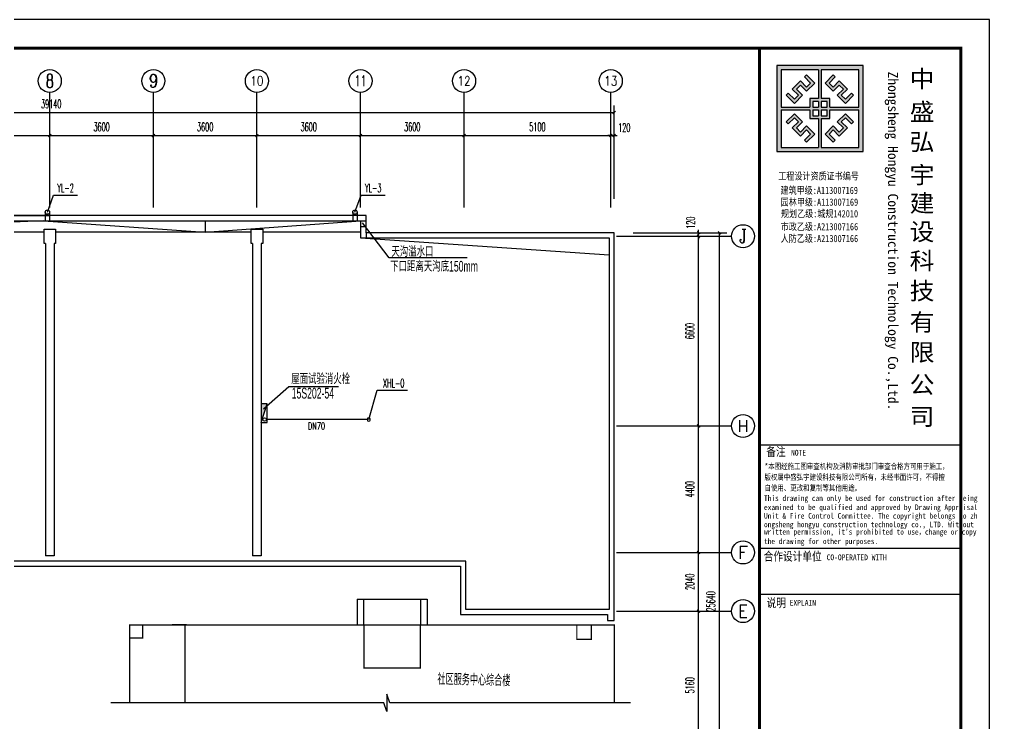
# Model space of a CAD drawing. Header units: inches. Extents: x -1293886 to -986005, y -15154 to 203628.
# Drawn here: x -1019729 to -986005, y 2354 to 26846 of the extents above; entities that cross this region are included whole.
import ezdxf
from ezdxf.enums import TextEntityAlignment as Align

# ---------------------------------------------------------------- set-up
doc = ezdxf.new("R2010")
doc.units = ezdxf.units.IN
doc.header["$LTSCALE"] = 100
doc.header["$MEASUREMENT"] = 0
doc.linetypes.add('W_P', pattern=[7, 6, -1])
doc.layers.get('0').update_dxf_attribs({"color": 252})
for name, color, linetype in [('AXIS_TEXT', 7, 'Continuous'), ('TK', 142, 'Continuous'), ('W_DIM', 4, 'Continuous'), ('WP_F', 1, 'Continuous'), ('WP_F_DN', 4, 'Continuous'), ('WP_F_LGBH', 4, 'Continuous'), ('WP_F_PJ', 7, 'Continuous'), ('WP_Y', 6, 'W_P'), ('WP_Y_LGBH', 4, 'Continuous'), ('WZ', 6, 'Continuous')]:
    doc.layers.add(name, color=color, linetype=linetype)
doc.styles.add('_TCH_AXIS', font='COMPLEX', dxfattribs={"bigfont": 'GBCBIG'})
doc.styles.add('COMPLEX', font='COMPLEX')
doc.styles.add('DIM_FONT', font='bzxw.shx', dxfattribs={"width": 0.55, "bigfont": 'bzhz.shx'})
doc.styles.add('DXF', font='bzxw.shx', dxfattribs={"width": 0.7, "bigfont": 'bzhz.shx'})
doc.styles.add('HYZT1', font='SimSun.ttf', dxfattribs={"width": 0.8})
doc.styles.add('HYZT2', font='SIMHEI.TTF', dxfattribs={"width": 0.8})
doc.styles.add('HZ', font='SIMPLEX.SHX', dxfattribs={"width": 0.55, "bigfont": 'HZTXT.SHX'})
doc.styles.add('HZ2', font='ROMAND.SHX', dxfattribs={"width": 0.7, "bigfont": 'HZTXT.SHX'})
doc.styles.get("Standard").update_dxf_attribs({"font": 'txt.shx', "bigfont": 'bzhz.shx'})
doc.dimstyles.new('DIMN', dxfattribs={"dimtxt": 300, "dimasz": 100, "dimexe": 250, "dimexo": 300, "dimgap": 150, "dimtad": 1, "dimdec": 0, "dimzin": 0, "dimdsep": 46, "dimtxsty": 'DIM_FONT', "dimblk": 'ARCHTICK', "dimcen": 0.09, "dimclrt": 7, "dimazin": 2, "dimtfac": 1, "dimtdec": 0, "dimtix": 1, "dimtmove": 2, "dimatfit": 3, "dimldrblk": 'ARCHTICK', "dimfxl": 0, "dimtolj": 1, "dimtzin": 0, "dimarcsym": 0})

# ---------------------------------------------------------------- blocks, each defined once
blk = doc.blocks.new('_ArchTick')
at = {"color": 0, "linetype": 'ByBlock', "const_width": 0.4}
blk.add_lwpolyline([(-0.5, -0.5), (0.5, 0.5)], dxfattribs=at)
blk = doc.blocks.new('*D203')
at = {"color": 0, "lineweight": -2}
for p, q in [((-998321, 6266), (-995871, 6266)), ((-996121, 1106), (-996121, 6266)), ((-998321, 1106), (-995871, 1106))]:
    blk.add_line(p, q, dxfattribs=at)
at = {"layer": 'Defpoints', "color": 0}
for p in [(-998621, 6266), (-996121, 6266), (-998621, 1106)]:
    blk.add_point(p, dxfattribs=at)
at = {"color": 0, "lineweight": -2, "xscale": 100, "yscale": 100, "zscale": 100}
for p, rotation in [((-996121, 6266), 90), ((-996121, 1106), 270)]:
    blk.add_blockref('_ArchTick', p, dxfattribs=dict(at, rotation=rotation))
at = {"color": 7, "insert": (-996421, 3686), "char_height": 300, "attachment_point": 5, "rotation": 90, "style": 'HZ'}
blk.add_mtext('\\A1;5160', dxfattribs=at)
blk = doc.blocks.new('*D204')
at = {"color": 0, "lineweight": -2}
for p, q in [((-998321, 8306), (-995871, 8306)), ((-996121, 6266), (-996121, 8306)), ((-998321, 6266), (-995871, 6266))]:
    blk.add_line(p, q, dxfattribs=at)
at = {"layer": 'Defpoints', "color": 0}
for p in [(-998621, 8306), (-996121, 8306), (-998621, 6266)]:
    blk.add_point(p, dxfattribs=at)
at = {"color": 0, "lineweight": -2, "xscale": 100, "yscale": 100, "zscale": 100}
for p, rotation in [((-996121, 8306), 90), ((-996121, 6266), 270)]:
    blk.add_blockref('_ArchTick', p, dxfattribs=dict(at, rotation=rotation))
at = {"color": 7, "insert": (-996421, 7286), "char_height": 300, "attachment_point": 5, "rotation": 90, "style": 'HZ'}
blk.add_mtext('\\A1;2040', dxfattribs=at)
blk = doc.blocks.new('*D205')
at = {"color": 0, "lineweight": -2}
for p, q in [((-998321, 12706), (-995871, 12706)), ((-996121, 8306), (-996121, 12706)), ((-998321, 8306), (-995871, 8306))]:
    blk.add_line(p, q, dxfattribs=at)
at = {"layer": 'Defpoints', "color": 0}
for p in [(-998621, 12706), (-996121, 12706), (-998621, 8306)]:
    blk.add_point(p, dxfattribs=at)
at = {"color": 0, "lineweight": -2, "xscale": 100, "yscale": 100, "zscale": 100}
for p, rotation in [((-996121, 12706), 90), ((-996121, 8306), 270)]:
    blk.add_blockref('_ArchTick', p, dxfattribs=dict(at, rotation=rotation))
at = {"color": 7, "insert": (-996421, 10506), "char_height": 300, "attachment_point": 5, "rotation": 90, "style": 'HZ'}
blk.add_mtext('\\A1;4400', dxfattribs=at)
blk = doc.blocks.new('*D206')
at = {"color": 0, "lineweight": -2}
for p, q in [((-998321, 19306), (-995871, 19306)), ((-996121, 12706), (-996121, 19306)), ((-998321, 12706), (-995871, 12706))]:
    blk.add_line(p, q, dxfattribs=at)
at = {"layer": 'Defpoints', "color": 0}
for p in [(-998621, 19306), (-996121, 19306), (-998621, 12706)]:
    blk.add_point(p, dxfattribs=at)
at = {"color": 0, "lineweight": -2, "xscale": 100, "yscale": 100, "zscale": 100}
for p, rotation in [((-996121, 19306), 90), ((-996121, 12706), 270)]:
    blk.add_blockref('_ArchTick', p, dxfattribs=dict(at, rotation=rotation))
at = {"color": 7, "insert": (-996421, 16006), "char_height": 300, "attachment_point": 5, "rotation": 90, "style": 'HZ'}
blk.add_mtext('\\A1;6600', dxfattribs=at)
blk = doc.blocks.new('*D207')
at = {"color": 0, "lineweight": -2}
for p, q in [((-998321, 19426), (-995871, 19426)), ((-998321, 19306), (-995871, 19306)), ((-996121, 19426), (-996121, 19526)), ((-996121, 19306), (-996121, 19426)), ((-996121, 19306), (-996121, 19206))]:
    blk.add_line(p, q, dxfattribs=at)
at = {"layer": 'Defpoints', "color": 0}
for p in [(-998621, 19426), (-998621, 19306), (-996121, 19426)]:
    blk.add_point(p, dxfattribs=at)
at = {"color": 0, "lineweight": -2, "xscale": 100, "yscale": 100, "zscale": 100}
for p, rotation in [((-996121, 19426), 270), ((-996121, 19306), 90)]:
    blk.add_blockref('_ArchTick', p, dxfattribs=dict(at, rotation=rotation))
at = {"color": 7, "insert": (-996396, 19776), "char_height": 300, "attachment_point": 5, "rotation": 90, "style": 'HZ'}
blk.add_mtext('\\A1;120', dxfattribs=at)
blk = doc.blocks.new('*D208')
at = {"color": 0, "lineweight": -2}
for p, q in [((-998394, 19426), (-995144, 19426)), ((-995394, -6214), (-995394, 19426)), ((-998394, -6214), (-995144, -6214))]:
    blk.add_line(p, q, dxfattribs=at)
at = {"layer": 'Defpoints', "color": 0}
for p in [(-998694, 19426), (-995394, 19426), (-998694, -6214)]:
    blk.add_point(p, dxfattribs=at)
at = {"color": 0, "lineweight": -2, "xscale": 100, "yscale": 100, "zscale": 100}
for p, rotation in [((-995394, 19426), 90), ((-995394, -6214), 270)]:
    blk.add_blockref('_ArchTick', p, dxfattribs=dict(at, rotation=rotation))
at = {"color": 7, "insert": (-995694, 6606), "char_height": 300, "attachment_point": 5, "rotation": 90, "style": 'HZ'}
blk.add_mtext('\\A1;25640', dxfattribs=at)
blk = doc.blocks.new('*D224')
at = {"color": 0, "lineweight": -2}
for p, q in [((-1022273, 20606), (-1022273, 23056)), ((-1018673, 20606), (-1018673, 23056)), ((-1022273, 22806), (-1018673, 22806))]:
    blk.add_line(p, q, dxfattribs=at)
at = {"layer": 'Defpoints', "color": 0}
for p in [(-1018673, 22806), (-1022273, 20306), (-1018673, 20306)]:
    blk.add_point(p, dxfattribs=at)
at = {"color": 0, "lineweight": -2, "xscale": 100, "yscale": 100, "zscale": 100, "rotation": 180}
blk.add_blockref('_ArchTick', (-1022273, 22806), dxfattribs=at)
at = {"color": 0, "lineweight": -2, "xscale": 100, "yscale": 100, "zscale": 100}
blk.add_blockref('_ArchTick', (-1018673, 22806), dxfattribs=at)
at = {"color": 7, "insert": (-1020473, 23106), "char_height": 300, "attachment_point": 5, "style": 'HZ'}
blk.add_mtext('\\A1;3600', dxfattribs=at)
blk = doc.blocks.new('*D225')
at = {"color": 0, "lineweight": -2}
for p, q in [((-1018673, 20606), (-1018673, 23056)), ((-1015073, 20606), (-1015073, 23056)), ((-1018673, 22806), (-1015073, 22806))]:
    blk.add_line(p, q, dxfattribs=at)
at = {"layer": 'Defpoints', "color": 0}
for p in [(-1015073, 22806), (-1018673, 20306), (-1015073, 20306)]:
    blk.add_point(p, dxfattribs=at)
at = {"color": 0, "lineweight": -2, "xscale": 100, "yscale": 100, "zscale": 100, "rotation": 180}
blk.add_blockref('_ArchTick', (-1018673, 22806), dxfattribs=at)
at = {"color": 0, "lineweight": -2, "xscale": 100, "yscale": 100, "zscale": 100}
blk.add_blockref('_ArchTick', (-1015073, 22806), dxfattribs=at)
at = {"color": 7, "insert": (-1016873, 23106), "char_height": 300, "attachment_point": 5, "style": 'HZ'}
blk.add_mtext('\\A1;3600', dxfattribs=at)
blk = doc.blocks.new('*D226')
at = {"color": 0, "lineweight": -2}
for p, q in [((-1015073, 20606), (-1015073, 23056)), ((-1011473, 20606), (-1011473, 23056)), ((-1015073, 22806), (-1011473, 22806))]:
    blk.add_line(p, q, dxfattribs=at)
at = {"layer": 'Defpoints', "color": 0}
for p in [(-1011473, 22806), (-1015073, 20306), (-1011473, 20306)]:
    blk.add_point(p, dxfattribs=at)
at = {"color": 0, "lineweight": -2, "xscale": 100, "yscale": 100, "zscale": 100, "rotation": 180}
blk.add_blockref('_ArchTick', (-1015073, 22806), dxfattribs=at)
at = {"color": 0, "lineweight": -2, "xscale": 100, "yscale": 100, "zscale": 100}
blk.add_blockref('_ArchTick', (-1011473, 22806), dxfattribs=at)
at = {"color": 7, "insert": (-1013273, 23106), "char_height": 300, "attachment_point": 5, "style": 'HZ'}
blk.add_mtext('\\A1;3600', dxfattribs=at)
blk = doc.blocks.new('*D227')
at = {"color": 0, "lineweight": -2}
for p, q in [((-1011473, 20606), (-1011473, 23056)), ((-1007873, 20606), (-1007873, 23056)), ((-1011473, 22806), (-1007873, 22806))]:
    blk.add_line(p, q, dxfattribs=at)
at = {"layer": 'Defpoints', "color": 0}
for p in [(-1007873, 22806), (-1011473, 20306), (-1007873, 20306)]:
    blk.add_point(p, dxfattribs=at)
at = {"color": 0, "lineweight": -2, "xscale": 100, "yscale": 100, "zscale": 100, "rotation": 180}
blk.add_blockref('_ArchTick', (-1011473, 22806), dxfattribs=at)
at = {"color": 0, "lineweight": -2, "xscale": 100, "yscale": 100, "zscale": 100}
blk.add_blockref('_ArchTick', (-1007873, 22806), dxfattribs=at)
at = {"color": 7, "insert": (-1009673, 23106), "char_height": 300, "attachment_point": 5, "style": 'HZ'}
blk.add_mtext('\\A1;3600', dxfattribs=at)
blk = doc.blocks.new('*D228')
at = {"color": 0, "lineweight": -2}
for p, q in [((-1007873, 20606), (-1007873, 23056)), ((-1004273, 20606), (-1004273, 23056)), ((-1007873, 22806), (-1004273, 22806))]:
    blk.add_line(p, q, dxfattribs=at)
at = {"layer": 'Defpoints', "color": 0}
for p in [(-1004273, 22806), (-1007873, 20306), (-1004273, 20306)]:
    blk.add_point(p, dxfattribs=at)
at = {"color": 0, "lineweight": -2, "xscale": 100, "yscale": 100, "zscale": 100, "rotation": 180}
blk.add_blockref('_ArchTick', (-1007873, 22806), dxfattribs=at)
at = {"color": 0, "lineweight": -2, "xscale": 100, "yscale": 100, "zscale": 100}
blk.add_blockref('_ArchTick', (-1004273, 22806), dxfattribs=at)
at = {"color": 7, "insert": (-1006073, 23106), "char_height": 300, "attachment_point": 5, "style": 'HZ'}
blk.add_mtext('\\A1;3600', dxfattribs=at)
blk = doc.blocks.new('*D229')
at = {"color": 0, "lineweight": -2}
for p, q in [((-1004273, 20606), (-1004273, 23056)), ((-999173, 20606), (-999173, 23056)), ((-1004273, 22806), (-999173, 22806))]:
    blk.add_line(p, q, dxfattribs=at)
at = {"layer": 'Defpoints', "color": 0}
for p in [(-999173, 22806), (-1004273, 20306), (-999173, 20306)]:
    blk.add_point(p, dxfattribs=at)
at = {"color": 0, "lineweight": -2, "xscale": 100, "yscale": 100, "zscale": 100, "rotation": 180}
blk.add_blockref('_ArchTick', (-1004273, 22806), dxfattribs=at)
at = {"color": 0, "lineweight": -2, "xscale": 100, "yscale": 100, "zscale": 100}
blk.add_blockref('_ArchTick', (-999173, 22806), dxfattribs=at)
at = {"color": 7, "insert": (-1001723, 23106), "char_height": 300, "attachment_point": 5, "style": 'HZ'}
blk.add_mtext('\\A1;5100', dxfattribs=at)
blk = doc.blocks.new('*D230')
at = {"color": 0, "lineweight": -2}
for p, q in [((-999173, 20606), (-999173, 23056)), ((-999053, 20606), (-999053, 23056)), ((-999173, 22806), (-999273, 22806)), ((-999173, 22806), (-999053, 22806)), ((-999053, 22806), (-998953, 22806))]:
    blk.add_line(p, q, dxfattribs=at)
at = {"layer": 'Defpoints', "color": 0}
for p in [(-999053, 22806), (-999173, 20306), (-999053, 20306)]:
    blk.add_point(p, dxfattribs=at)
at = {"color": 0, "lineweight": -2, "xscale": 100, "yscale": 100, "zscale": 100}
blk.add_blockref('_ArchTick', (-999173, 22806), dxfattribs=at)
at = {"color": 0, "lineweight": -2, "xscale": 100, "yscale": 100, "zscale": 100, "rotation": 180}
blk.add_blockref('_ArchTick', (-999053, 22806), dxfattribs=at)
at = {"color": 7, "insert": (-998703, 23081), "char_height": 300, "attachment_point": 5, "style": 'HZ'}
blk.add_mtext('\\A1;120', dxfattribs=at)
blk = doc.blocks.new('*D231')
at = {"color": 0, "lineweight": -2}
for p, q in [((-1038193, 20606), (-1038193, 23856)), ((-999053, 20606), (-999053, 23856)), ((-1038193, 23606), (-999053, 23606))]:
    blk.add_line(p, q, dxfattribs=at)
at = {"layer": 'Defpoints', "color": 0}
for p in [(-999053, 23606), (-1038193, 20306), (-999053, 20306)]:
    blk.add_point(p, dxfattribs=at)
at = {"color": 0, "lineweight": -2, "xscale": 100, "yscale": 100, "zscale": 100, "rotation": 180}
blk.add_blockref('_ArchTick', (-1038193, 23606), dxfattribs=at)
at = {"color": 0, "lineweight": -2, "xscale": 100, "yscale": 100, "zscale": 100}
blk.add_blockref('_ArchTick', (-999053, 23606), dxfattribs=at)
at = {"color": 7, "insert": (-1018623, 23906), "char_height": 300, "attachment_point": 5, "style": 'HZ'}
blk.add_mtext('\\A1;39140', dxfattribs=at)
blk = doc.blocks.new('_AXISO')
blk.add_circle((0, 0), 0.5)
at = {"layer": 'AXIS_TEXT', "style": 'COMPLEX', "width": 1.041667}
blk.add_attdef('A', text='', height=0.56, dxfattribs=at).set_placement((-0.25, -0.28), (0.25, -0.28), align=Align.FIT)
blk = doc.blocks.new('$LIGUAN')
at = {"color": 0, "linetype": 'Continuous'}
blk.add_circle((0, 0), 0.5, dxfattribs=at)
at = {"color": 0, "flags": 1}
for tag in ['THICK', 'BG_D', 'BG_T']:
    blk.add_attdef(tag, (0, 0), '', height=0.0001, dxfattribs=at)
blk = doc.blocks.new('$QC001_5')
blk.add_line((-325, 200), (325, 0))
blk.add_lwpolyline([(325, 0), (325, 200), (-325, 200), (-325, 0)], close=True)
blk.add_solid([(-325, 200), (325, 200), (-325, 200), (325, 0)])
at = {"flags": 1}
for tag in ['UNIT', 'WHAT', 'SPEC']:
    blk.add_attdef(tag, (0, 0), '', height=0.001, dxfattribs=at)
blk = doc.blocks.new('A$C05385F37')
at = {"layer": 'TK'}
h = blk.add_hatch(color=256, dxfattribs=at)
h.paths.add_polyline_path([(-4400, -1600), (-7400, -1600), (-7400, -4600), (-4400, -4600)])
h.paths.add_polyline_path([(-4550, -3150), (-4550, -4450), (-5850, -4450), (-5850, -3450), (-5550, -3450), (-5550, -3150)], flags=16)
h.paths.add_polyline_path([(-4550, -3050), (-5550, -3050), (-5550, -2750), (-5850, -2750), (-5850, -1750), (-4550, -1750)], flags=16)
h.paths.add_polyline_path([(-4730, -3563), (-4801, -3634), (-5013, -3422), (-5154, -3563), (-4943, -3775), (-5225, -4058), (-5437, -3846), (-5578, -3987), (-5366, -4199), (-5437, -4270), (-5720, -3987), (-5437, -3704), (-5225, -3917), (-5084, -3775), (-5296, -3563), (-5013, -3280)], flags=0)
h.paths.add_polyline_path([(-5013, -2920), (-5296, -2637), (-5084, -2425), (-5225, -2283), (-5437, -2496), (-5720, -2213), (-5437, -1930), (-5366, -2001), (-5578, -2213), (-5437, -2354), (-5225, -2142), (-4943, -2425), (-5154, -2637), (-5013, -2778), (-4801, -2566), (-4730, -2637)], flags=0)
h.paths.add_polyline_path([(-5650, -3150), (-5650, -3350), (-5850, -3350), (-5850, -3150)], flags=16)
h.paths.add_polyline_path([(-5650, -3050), (-5850, -3050), (-5850, -2850), (-5650, -2850)], flags=16)
h.paths.add_polyline_path([(-5950, -3150), (-5950, -3350), (-6150, -3350), (-6150, -3150)], flags=16)
h.paths.add_polyline_path([(-5950, -3050), (-6150, -3050), (-6150, -2850), (-5950, -2850)], flags=16)
h.paths.add_polyline_path([(-5950, -3450), (-5950, -4450), (-7250, -4450), (-7250, -3150), (-6250, -3150), (-6250, -3450)], flags=16)
h.paths.add_polyline_path([(-5950, -2750), (-6250, -2750), (-6250, -3050), (-7250, -3050), (-7250, -1750), (-5950, -1750)], flags=16)
h.paths.add_polyline_path([(-6080, -3987), (-6363, -4270), (-6434, -4199), (-6222, -3987), (-6363, -3846), (-6575, -4058), (-6857, -3775), (-6646, -3563), (-6787, -3422), (-6999, -3634), (-7070, -3563), (-6787, -3280), (-6504, -3563), (-6716, -3775), (-6575, -3917), (-6363, -3704)], flags=0)
h.paths.add_polyline_path([(-6080, -2213), (-6363, -2496), (-6575, -2283), (-6716, -2425), (-6504, -2637), (-6787, -2920), (-7070, -2637), (-6999, -2566), (-6787, -2778), (-6646, -2637), (-6857, -2425), (-6575, -2142), (-6363, -2354), (-6222, -2213), (-6434, -2001), (-6363, -1930)], flags=0)
for points in [[(-6575, -2283), (-6363, -2496), (-6080, -2213), (-6363, -1930), (-6434, -2001), (-6222, -2213), (-6363, -2354), (-6575, -2142), (-6857, -2425), (-6646, -2637), (-6787, -2778), (-6999, -2566), (-7070, -2637), (-6787, -2920), (-6504, -2637), (-6716, -2425)], [(-5084, -2425), (-5296, -2637), (-5013, -2920), (-4730, -2637), (-4801, -2566), (-5013, -2778), (-5154, -2637), (-4943, -2425), (-5225, -2142), (-5437, -2354), (-5578, -2213), (-5366, -2001), (-5437, -1930), (-5720, -2213), (-5437, -2496), (-5225, -2283)], [(-6716, -3775), (-6504, -3563), (-6787, -3280), (-7070, -3563), (-6999, -3634), (-6787, -3422), (-6646, -3563), (-6857, -3775), (-6575, -4058), (-6363, -3846), (-6222, -3987), (-6434, -4199), (-6363, -4270), (-6080, -3987), (-6363, -3704), (-6575, -3917)], [(-5225, -3917), (-5437, -3704), (-5720, -3987), (-5437, -4270), (-5366, -4199), (-5578, -3987), (-5437, -3846), (-5225, -4058), (-4943, -3775), (-5154, -3563), (-5013, -3422), (-4801, -3634), (-4730, -3563), (-5013, -3280), (-5296, -3563), (-5084, -3775)]]:
    blk.add_hatch(color=256, dxfattribs=at).paths.add_polyline_path(points)
for p, q in [((-8000, -1000), (-1000, -1000)), ((-1000, -1000), (-1000, -26100)), ((-5950, -1750), (-5950, -2750)), ((-5850, -1750), (-5850, -2750)), ((-5950, -2850), (-5950, -3050)), ((-5850, -2850), (-5850, -3050)), ((-7250, -3050), (-6250, -3050)), ((-7250, -3150), (-6250, -3150)), ((-6150, -3050), (-5950, -3050)), ((-6150, -3150), (-5950, -3150)), ((-5950, -3150), (-5950, -3350)), ((-5850, -3050), (-5650, -3050)), ((-5850, -3150), (-5650, -3150)), ((-5850, -3150), (-5850, -3350)), ((-5550, -3050), (-4550, -3050)), ((-5550, -3150), (-4550, -3150)), ((-5950, -3450), (-5950, -4450)), ((-5850, -3450), (-5850, -4450)), ((-8000, -14800), (-1000, -14800)), ((-8000, -26600), (-1000, -26600)), ((-1000, -26600), (-8000, -26600)), ((-8000, -26600), (-1000, -26600)), ((-8000, -26600), (-2830, -26600)), ((-8000, -26600), (-1000, -26600)), ((-8000, -26600), (-1000, -26600)), ((-8000, -26600), (-1000, -26600)), ((-5600, -26600), (-5600, -31400)), ((-3300, -26600), (-3300, -31400)), ((-8000, -27400), (-1000, -27400)), ((-8000, -28200), (-1000, -28200)), ((-8000, -29000), (-1000, -29000)), ((-8000, -29800), (-1000, -29800)), ((-8000, -30600), (-1000, -30600)), ((-8000, -31400), (-1000, -31400)), ((-8000, -31400), (-1000, -31400)), ((-8000, -31400), (-1000, -31400)), ((-8000, -31400), (-1000, -31400)), ((-1000, -34600), (-8000, -34600)), ((-7944, -34600), (-1000, -34600)), ((-8000, -36200), (-1000, -36200)), ((-8000, -36200), (-1000, -36200)), ((-1000, -36200), (-8000, -36200)), ((-8000, -36200), (-1000, -36200)), ((-8000, -36200), (-2830, -36200)), ((-8000, -36200), (-1000, -36200)), ((-8000, -36200), (-1000, -36200)), ((-8000, -38600), (-1000, -38600)), ((-8000, -38600), (-1000, -38600)), ((-6250, -38600), (-6250, -41000)), ((-4500, -38600), (-4500, -41000)), ((-2750, -38600), (-2750, -41000)), ((-8000, -39400), (-1000, -39400)), ((-8000, -40200), (-1000, -40200))]:
    blk.add_line(p, q, dxfattribs=at)
for points, const_width in [([(-8000, -1000), (-8000, -41000)], 100), ([(-8000, -14800), (-1000, -14800)], 50), ([(-1000, -18400), (-8000, -18400)], 50), ([(-1000, -20000), (-8000, -20000)], 50), ([(-8000, -26600), (-1000, -26600)], 50), ([(-1000, -26600), (-8000, -26600)], 50), ([(-1000, -26600), (-7944, -26600)], 50), ([(-8000, -31400), (-1000, -31400)], 50), ([(-1000, -31400), (-8000, -31400)], 50), ([(-1000, -31400), (-8000, -31400)], 50), ([(-1000, -33000), (-7944, -33000)], 50), ([(-8000, -36200), (-1000, -36200)], 50), ([(-7944, -36200), (-1000, -36200)], 50), ([(-8000, -37800), (-1000, -37800)], 50)]:
    blk.add_lwpolyline(points, dxfattribs=dict(at, const_width=const_width))
for points in [[(-7400, -4600), (-4400, -4600), (-4400, -1600), (-7400, -1600)], [(-6504, -2637), (-6787, -2920), (-7070, -2637), (-6999, -2566), (-6787, -2778), (-6646, -2637), (-6857, -2425), (-6575, -2142), (-6363, -2354), (-6222, -2213), (-6434, -2001), (-6363, -1930), (-6080, -2213), (-6363, -2496), (-6575, -2283), (-6716, -2425)], [(-5296, -2637), (-5013, -2920), (-4730, -2637), (-4801, -2566), (-5013, -2778), (-5154, -2637), (-4943, -2425), (-5225, -2142), (-5437, -2354), (-5578, -2213), (-5366, -2001), (-5437, -1930), (-5720, -2213), (-5437, -2496), (-5225, -2283), (-5084, -2425)], [(-6504, -3563), (-6787, -3280), (-7070, -3563), (-6999, -3634), (-6787, -3422), (-6646, -3563), (-6857, -3775), (-6575, -4058), (-6363, -3846), (-6222, -3987), (-6434, -4199), (-6363, -4270), (-6080, -3987), (-6363, -3704), (-6575, -3917), (-6716, -3775)], [(-5296, -3563), (-5013, -3280), (-4730, -3563), (-4801, -3634), (-5013, -3422), (-5154, -3563), (-4943, -3775), (-5225, -4058), (-5437, -3846), (-5578, -3987), (-5366, -4199), (-5437, -4270), (-5720, -3987), (-5437, -3704), (-5225, -3917), (-5084, -3775)]]:
    blk.add_lwpolyline(points, close=True, dxfattribs=at)
for points in [[(-5950, -1750), (-7250, -1750), (-7250, -3050)], [(-4550, -3050), (-4550, -1750), (-5850, -1750)], [(-5950, -2750), (-6250, -2750), (-6250, -3050)], [(-5950, -2850), (-6150, -2850), (-6150, -3050)], [(-5550, -3050), (-5550, -2750), (-5850, -2750)], [(-5650, -3050), (-5650, -2850), (-5850, -2850)], [(-7250, -3150), (-7250, -4450), (-5950, -4450)], [(-6250, -3150), (-6250, -3450), (-5950, -3450)], [(-6150, -3150), (-6150, -3350), (-5950, -3350)], [(-5850, -4450), (-4550, -4450), (-4550, -3150)], [(-5850, -3350), (-5650, -3350), (-5650, -3150)], [(-5850, -3450), (-5550, -3450), (-5550, -3150)]]:
    blk.add_lwpolyline(points, dxfattribs=at)
for s, height, style, width, p in [('中', 600, 'HYZT2', 1.05, (-2778, -2366)), ('盛', 600, 'HYZT2', 1.05, (-2778, -3515)), ('弘', 600, 'HYZT2', 1.05, (-2778, -4559)), ('宇', 600, 'HYZT2', 1.05, (-2778, -5708)), ('工程设计资质证书编号', 250, 'HYZT1', 0.8, (-7346, -5574)), ('建', 600, 'HYZT2', 1.05, (-2778, -6696)), ('设', 600, 'HYZT2', 1.05, (-2778, -7687)), ('科', 600, 'HYZT2', 1.05, (-2778, -8702)), ('技', 600, 'HYZT2', 1.05, (-2778, -9744)), ('有', 600, 'HYZT2', 1.05, (-2778, -10833)), ('限', 600, 'HYZT2', 1.05, (-2778, -11880)), ('公', 600, 'HYZT2', 1.05, (-2778, -13003)), ('司', 600, 'HYZT2', 1.05, (-2778, -14115)), ('备注', 300, 'HYZT1', 0.8, (-7763, -15187)), ('NOTE', 200, 'HYZT1', 0.8, (-6902, -15171)), ('*本图经施工图审查机构及消防审批部门审查合格方可用于施工，', 200, 'HYZT1', 0.8, (-7826, -15644)), ('版权属中盛弘宇建设科技有限公司所有，未经书面许可，不得擅', 200, 'HYZT1', 0.8, (-7826, -16019)), ('自使用、更改和复制等其他用途。', 200, 'HYZT1', 0.8, (-7826, -16394)), ('This drawing can only be used for construction after being ', 196, 'HYZT1', 0.8, (-7842, -16750)), ('examined to be qualified and approved by Drawing Appraisal ', 196, 'HYZT1', 0.8, (-7842, -17066)), ('Unit & Fire Control Committee. The copyright belongs to zh', 196, 'HYZT1', 0.8, (-7842, -17365)), ('ongsheng hongyu construction technology co., LTD. Without ', 196, 'HYZT1', 0.8, (-7842, -17665)), ("written permission, it's prohibited to use，change or copy ", 196, 'HYZT1', 0.8, (-7842, -17921)), ('the drawing for other purposes.', 196, 'HYZT1', 0.8, (-7842, -18248)), ('合作设计单位', 300, 'HYZT1', 0.8, (-7852, -18825)), ('CO-OPERATED WITH', 200, 'HYZT1', 0.8, (-5665, -18809)), ('说明', 300, 'HYZT1', 0.8, (-7751, -20445)), ('EXPLAIN', 200, 'HYZT1', 0.8, (-6948, -20388)), ('审    定  ', 300, 'HYZT1', 0.8, (-7796, -26996)), ('APPROVED BY', 200, 'HYZT1', 0.8, (-7745, -27326)), ('审    核  ', 300, 'HYZT1', 0.8, (-7801, -27810)), ('VERIFIED BY', 200, 'HYZT1', 0.8, (-7767, -28134)), ('项目负责人', 300, 'HYZT1', 0.8, (-7790, -28609)), ('PROJECT CHIEF', 200, 'HYZT1', 0.8, (-7756, -28919)), ('专业负责人', 300, 'HYZT1', 0.8, (-7794, -29388)), ('DIVISION CHIEF', 200, 'HYZT1', 0.8, (-7746, -29719)), ('校    对 ', 300, 'HYZT1', 0.8, (-7770, -30176)), ('CHECKED BY', 200, 'HYZT1', 0.8, (-7762, -30504)), ('设    计 ', 300, 'HYZT1', 0.8, (-7776, -30998)), ('DESIGNED BY', 200, 'HYZT1', 0.8, (-7756, -31322)), ('建设单位', 300, 'HYZT1', 0.8, (-7747, -31846)), ('CONSTRUCTION', 200, 'HYZT1', 0.8, (-6206, -31788)), ('工程名称', 300, 'HYZT1', 0.8, (-7762, -33477)), ('PROJECT', 200, 'HYZT1', 0.8, (-6192, -33453)), ('项目名称', 300, 'HYZT1', 0.8, (-7762, -35077)), ('SUB PROJECT', 200, 'HYZT1', 0.8, (-6192, -35053)), ('图纸名称', 300, 'HYZT1', 0.8, (-7737, -36636)), ('DRAWING TITLE', 200, 'HYZT1', 0.8, (-6112, -36612)), ('工程编号', 300, 'HYZT1', 0.8, (-7753, -38197)), ('JOB NO.', 200, 'HYZT1', 0.8, (-7404, -38497)), ('阶段', 300, 'HYZT1', 0.8, (-7753, -38997)), ('专业', 300, 'HYZT1', 0.8, (-4325, -38995)), ('STAGE', 200, 'HYZT1', 0.8, (-7742, -39297)), ('DISCIPLINE', 200, 'HYZT1', 0.8, (-4328, -39303)), ('比例', 300, 'HYZT1', 0.8, (-7798, -39809)), ('图号', 300, 'HYZT1', 0.8, (-4317, -39795)), ('SCALE', 200, 'HYZT1', 0.8, (-7746, -40099)), ('DWG NO.', 200, 'HYZT1', 0.8, (-4328, -40103)), ('日期', 300, 'HYZT1', 0.8, (-7798, -40600)), ('版本号', 300, 'HYZT1', 0.8, (-4287, -40582)), ('DATE', 200, 'HYZT1', 0.8, (-7717, -40895)), ('VERSION NUMBER', 200, 'HYZT1', 0.8, (-4456, -40881)), ('签字齐全  盖章有效', 300, 'HYZT1', 0.8, (-3990, -41678))]:
    blk.add_text(s, height=height, dxfattribs=dict(at, style=style, width=width)).set_placement(p)
at = {"layer": 'TK', "style": 'HYZT2', "width": 0.99}
blk.add_text('Zhongsheng Hongyu Construction Technology Co.,Ltd.', height=350, rotation=270, dxfattribs=at).set_placement((-3530, -1814))
at = {"layer": 'TK', "style": 'HYZT1', "width": 0.8}
for s, p in [('建筑甲级:A113007169', (-5922, -5945)), ('园林甲级:A113007169', (-5915, -6355)), ('规划乙级:城规142010', (-5911, -6757)), ('市政乙级:A213007166', (-5915, -7209)), ('人防乙级:A213007166', (-5915, -7621))]:
    blk.add_text(s, height=250, dxfattribs=at).set_placement(p, align=Align.MIDDLE_CENTER)

msp = doc.modelspace()

# ---------------------------------------------------------------- linework, layer by layer
for p, q in [((-1018672.7, 20306), (-1018672.7, 24306)), ((-1015072.7, 20306), (-1015072.7, 24306)), ((-1011472.7, 20306), (-1011472.7, 24306)), ((-1007872.7, 20306), (-1007872.7, 24306)), ((-1004272.7, 20306), (-1004272.7, 24306)), ((-999172.7, 20306), (-999172.7, 24306)), ((-1032272.7, 20026), (-1018672.7, 20026)), ((-1013272.7, 19845.9), (-1013272.7, 19445.9)), ((-1018872.7, 19445.9), (-1025672.7, 19445.9)), ((-1011672.7, 19445.9), (-1018472.7, 19445.9)), ((-1007872.7, 19445.9), (-1011272.7, 19445.9)), ((-1007872.7, 19245.9), (-999232.6, 18657.3)), ((-1007672.7, 19426), (-1007672.7, 19245.9)), ((-998976.8, 19306), (-994976.8, 19306)), ((-1018822.7, 19056), (-1018822.7, 8186)), ((-1018522.7, 19056), (-1018522.7, 8186)), ((-1011622.7, 19056), (-1011622.7, 8186)), ((-1011322.7, 19056), (-1011322.7, 8186)), ((-998976.8, 12706), (-994976.8, 12706)), ((-1018522.7, 8186), (-1018822.7, 8186)), ((-1011322.7, 8186), (-1011622.7, 8186)), ((-998976.8, 8306), (-994976.8, 8306)), ((-1007992.6, 6686), (-1005552.6, 6686)), ((-1007992.6, 6686), (-1007992.6, 5786)), ((-1007752.6, 5786.2), (-1007752.6, 6686)), ((-1005792.6, 6686), (-1005792.6, 5786)), ((-1005552.6, 6686), (-1005552.6, 5786)), ((-998976.8, 6266), (-994976.8, 6266)), ((-1013926.7, 5786), (-1014416.5, 5786))]:
    msp.add_line(p, q)
for points in [[(-999052.6, 5936), (-999052.3, 19426), (-1007672.7, 19426), (-1007672.7, 20026), (-1032272.7, 20026), (-1032272.7, 19426), (-1035592.7, 19426), (-1035592.7, 8186), (-1029592.7, 8186), (-1029592.7, 7826), (-1004392.7, 7826), (-1004392.7, 6145.9), (-999292.7, 6145.9), (-999292.7, 5936), (-999052.6, 5936)], [(-999232.6, 19245.9), (-999232.6, 6326), (-1004212.7, 6326), (-1004212.7, 8006), (-1029412.7, 8006), (-1029412.7, 8366), (-1035412.7, 8366), (-1035412.7, 19245.9), (-1032092.7, 19245.9), (-1032092.7, 19845.9), (-1007872.7, 19845.9), (-1007872.7, 19245.9), (-999232.6, 19245.9)], [(-1018894.1, 19845.9), (-1025672.7, 19556)], [(-1018894.1, 19845.9), (-1013272.7, 19445.9), (-1007872.2, 19846)], [(-1018822.7, 19056), (-1018872.7, 19056), (-1018872.7, 19556), (-1018472.7, 19556), (-1018472.7, 19056), (-1018522.7, 19056)], [(-1011622.7, 19056), (-1011672.7, 19056), (-1011672.7, 19556), (-1011272.7, 19556), (-1011272.7, 19056), (-1011322.7, 19056)], [(-998488.1, 3073.7), (-1006857.8, 3073.7), (-1006957.8, 3373.7), (-1006957.8, 2773.7), (-1007057.8, 3073.7), (-1016555.1, 3073.7)]]:
    msp.add_lwpolyline(points)
at = {"const_width": 45}
for points in [[(-1015892.9, 3073.7), (-1015892.9, 5786), (-999052.6, 5786), (-999052.6, 3073.7)], [(-1015892.9, 5336), (-1015442.9, 5336), (-1015442.9, 5786)], [(-1013972.9, 5786), (-1013972.9, 3073.7)], [(-1007752.6, 5786), (-1007752.6, 4286), (-1005792.6, 4286), (-1005792.6, 5786)], [(-1000352.9, 5786), (-1000352.9, 5286), (-999852.9, 5286), (-999852.9, 5786)]]:
    msp.add_lwpolyline(points, dxfattribs=at)
at = {"layer": 'TK'}
msp.add_lwpolyline([(-1045405.2, -15153.6), (-986005.2, -15153.6), (-986005.2, 26846.4), (-1045405.2, 26846.4)], close=True, dxfattribs=at)
at = {"layer": 'TK', "const_width": 100}
msp.add_lwpolyline([(-1042905.2, -14153.6), (-987005.2, -14153.6), (-987005.2, 25846.4), (-1042905.2, 25846.4)], close=True, dxfattribs=at)
at = {"layer": 'W_DIM'}
for p, q in [((-1018831.9, 20141.5), (-1018831.9, 19845.9)), ((-1018681.9, 20141.5), (-1018681.9, 19845.9)), ((-1008139.5, 20141.5), (-1008139.5, 19845.9)), ((-1007989.5, 20141.5), (-1007989.5, 19845.9)), ((-1007872.7, 19845.9), (-1007672.7, 19845.9)), ((-1007872.7, 19645.9), (-1007672.7, 19645.9)), ((-1006872.5, 18551.5), (-1007802.8, 19774.5)), ((-1010364.2, 14071.5), (-1011247.4, 13295))]:
    msp.add_line(p, q, dxfattribs=at)
at = {"layer": 'WP_F'}
msp.add_line((-1007645.7, 12931.2), (-1011146.4, 12931.2), dxfattribs=at)
at = {"layer": 'WP_F_DN'}
for p, q in [((-1004165.6, 18551.5), (-1006872.5, 18551.5)), ((-1008633.7, 14071.5), (-1010364.2, 14071.5))]:
    msp.add_line(p, q, dxfattribs=at)
at = {"layer": 'WP_F_LGBH'}
msp.add_lwpolyline([(-1007585.7, 12931.2), (-1007290.8, 13947.3), (-1006240.8, 13947.3)], dxfattribs=at)
at = {"layer": 'WP_Y_LGBH'}
for points in [[(-1018756.9, 20141.5), (-1018545.1, 20732), (-1017705.1, 20732)], [(-1008064.5, 20141.5), (-1007852.7, 20732), (-1007012.7, 20732)]]:
    msp.add_lwpolyline(points, dxfattribs=at)

# ---------------------------------------------------------------- block references
at = {"color": 4}
msp.add_blockref('A$C05385F37', (-986005.2, 26846.4), dxfattribs=at)
ref = msp.add_blockref('_AXISO', (-1018672.7, 24706), dxfattribs=dict(xscale=800, yscale=800, zscale=800))
ref.add_attrib('A', '8', dxfattribs={"layer": 'AXIS_TEXT', "height": 465.9, "style": '_TCH_AXIS'}).set_placement((-1018828, 24473), (-1018517.3, 24473), align=Align.FIT)
ref = msp.add_blockref('_AXISO', (-1015072.7, 24706), dxfattribs=dict(xscale=800, yscale=800, zscale=800))
ref.add_attrib('A', '9', dxfattribs={"layer": 'AXIS_TEXT', "height": 465.9, "style": '_TCH_AXIS'}).set_placement((-1015228, 24473), (-1014917.3, 24473), align=Align.FIT)
ref = msp.add_blockref('_AXISO', (-1011472.7, 24706), dxfattribs=dict(xscale=800, yscale=800, zscale=800))
ref.add_attrib('A', '10', dxfattribs={"layer": 'AXIS_TEXT', "height": 328.45, "style": '_TCH_AXIS'}).set_placement((-1011699.4, 24541.8), (-1011245.9, 24541.8), align=Align.FIT)
ref = msp.add_blockref('_AXISO', (-1007872.7, 24706), dxfattribs=dict(xscale=800, yscale=800, zscale=800))
ref.add_attrib('A', '11', dxfattribs={"layer": 'AXIS_TEXT', "height": 368.76, "style": '_TCH_AXIS'}).set_placement((-1008083.4, 24521.6), (-1007661.9, 24521.6), align=Align.FIT)
ref = msp.add_blockref('_AXISO', (-1004272.7, 24706), dxfattribs=dict(xscale=800, yscale=800, zscale=800))
ref.add_attrib('A', '12', dxfattribs={"layer": 'AXIS_TEXT', "height": 328.45, "style": '_TCH_AXIS'}).set_placement((-1004499.4, 24541.8), (-1004045.9, 24541.8), align=Align.FIT)
ref = msp.add_blockref('_AXISO', (-999172.7, 24706), dxfattribs=dict(xscale=800, yscale=800, zscale=800))
ref.add_attrib('A', '13', dxfattribs={"layer": 'AXIS_TEXT', "height": 328.45, "style": '_TCH_AXIS'}).set_placement((-999399.4, 24541.8), (-998945.9, 24541.8), align=Align.FIT)
ref = msp.add_blockref('_AXISO', (-994576.8, 19306), dxfattribs=dict(xscale=800, yscale=800, zscale=800))
ref.add_attrib('A', 'J', dxfattribs={"layer": 'AXIS_TEXT', "height": 496.1, "style": '_TCH_AXIS'}).set_placement((-994706.7, 19057.9), (-994446.9, 19057.9), align=Align.FIT)
ref = msp.add_blockref('_AXISO', (-994576.8, 12706), dxfattribs=dict(xscale=800, yscale=800, zscale=800))
ref.add_attrib('A', 'H', dxfattribs={"layer": 'AXIS_TEXT', "height": 405.5, "style": '_TCH_AXIS'}).set_placement((-994769.9, 12503.2), (-994383.7, 12503.2), align=Align.FIT)
ref = msp.add_blockref('_AXISO', (-994576.8, 8306), dxfattribs=dict(xscale=800, yscale=800, zscale=800))
ref.add_attrib('A', 'F', dxfattribs={"layer": 'AXIS_TEXT', "height": 445.4, "style": '_TCH_AXIS'}).set_placement((-994746.5, 8083.3), (-994407.1, 8083.3), align=Align.FIT)
ref = msp.add_blockref('_AXISO', (-994576.8, 6266), dxfattribs=dict(xscale=800, yscale=800, zscale=800))
ref.add_attrib('A', 'E', dxfattribs={"layer": 'AXIS_TEXT', "height": 445.4, "style": '_TCH_AXIS'}).set_placement((-994746.5, 6043.3), (-994407.1, 6043.3), align=Align.FIT)
at = {"layer": 'WP_F', "yscale": 120, "zscale": 120}
for p, xscale in [((-1011206.4, 12931.2), 120), ((-1007585.7, 12931.2), -120)]:
    msp.add_blockref('$LIGUAN', p, dxfattribs=dict(at, xscale=xscale))
at = {"layer": 'WP_F_PJ', "rotation": 90}
msp.add_blockref('$QC001_5', (-1011122.7, 13155.7), dxfattribs=at)
at = {"layer": 'WP_Y', "xscale": 150, "yscale": 150, "zscale": 150}
for p in [(-1018756.9, 20141.5), (-1008064.5, 20141.5)]:
    msp.add_blockref('$LIGUAN', p, dxfattribs=at)

# ---------------------------------------------------------------- texts
at = {"layer": 'WP_F_DN', "style": 'DIM_FONT', "width": 0.6}
for s, p in [('天沟溢水口', (-1006798.3, 18585.6)), ('下口距离天沟底150mm', (-1006841.8, 18072.6)), ('屋面试验消火栓', (-1010280.4, 14161.5)), ('15S202-54', (-1010263.5, 13658.7))]:
    msp.add_text(s, height=375, dxfattribs=at).set_placement(p)
at = {"layer": 'WP_F_DN', "style": 'HZ', "width": 0.55}
msp.add_text('DN70', height=250, dxfattribs=at).set_placement((-1009402, 12706.2), align=Align.MIDDLE)
at = {"layer": 'WP_F_LGBH', "style": 'HZ2', "width": 0.55}
msp.add_text('XHL-0', height=300, dxfattribs=at).set_placement((-1006718.6, 14047.3), align=Align.CENTER)
at = {"layer": 'WP_Y_LGBH', "style": 'HZ2', "width": 0.55}
for s, p in [('YL-2', (-1018125.1, 20832)), ('YL-3', (-1007432.7, 20832))]:
    msp.add_text(s, height=300, dxfattribs=at).set_placement(p, align=Align.CENTER)
at = {"layer": 'WZ', "color": 1, "style": 'DXF', "width": 0.708902}
msp.add_text('社区服务中心综合楼', height=400, rotation=358.65615, dxfattribs=at).set_placement((-1005202, 3708.7), (-1002666.3, 3649.3), align=Align.FIT)

# ---------------------------------------------------------------- dimensions: what is measured, and where the dimension line sits
for p1, p2, distance, picture, middle in [((-1038192.7, 20306), (-999052.7, 20306), 3300, '*D231', (-1018622.7, 23906)), ((-1022272.7, 20306), (-1018672.7, 20306), 2500, '*D224', (-1020472.7, 23106)), ((-1018672.7, 20306), (-1015072.7, 20306), 2500, '*D225', (-1016872.7, 23106)), ((-1015072.7, 20306), (-1011472.7, 20306), 2500, '*D226', (-1013272.7, 23106)), ((-1011472.7, 20306), (-1007872.7, 20306), 2500, '*D227', (-1009672.7, 23106)), ((-1007872.7, 20306), (-1004272.7, 20306), 2500, '*D228', (-1006072.7, 23106)), ((-1004272.7, 20306), (-999172.7, 20306), 2500, '*D229', (-1001722.7, 23106)), ((-998694.1, -6214), (-998694.1, 19426), -3300, '*D208', (-995694.1, 6606)), ((-998620.6, 12706), (-998620.6, 19306), -2500, '*D206', (-996420.6, 16006)), ((-998620.6, 8306), (-998620.6, 12706), -2500, '*D205', (-996420.6, 10506)), ((-998620.6, 6266), (-998620.6, 8306), -2500, '*D204', (-996420.6, 7286)), ((-998620.6, 1106), (-998620.6, 6266), -2500, '*D203', (-996420.6, 3686))]:
    dim = msp.add_aligned_dim(p1=p1, p2=p2, distance=distance, dimstyle='DIMN', override={"dimtxsty": 'HZ'})
    dim.commit()
    dim.dimension.update_dxf_attribs({"geometry": picture, "text_midpoint": middle})
for base, p1, p2, angle, picture, middle in [((-999052.7, 22806), (-999172.7, 20306), (-999052.7, 20306), 0, '*D230', (-998702.7, 23081)), ((-996120.6, 19426), (-998620.6, 19306), (-998620.6, 19426), 90, '*D207', (-996395.6, 19776))]:
    dim = msp.add_linear_dim(base=base, p1=p1, p2=p2, angle=angle, dimstyle='DIMN', override={"dimtxsty": 'HZ'})
    dim.commit()
    dim.dimension.update_dxf_attribs({"geometry": picture, "text_midpoint": middle, "dimtype": 161})

doc.saveas('drawing.dxf')
